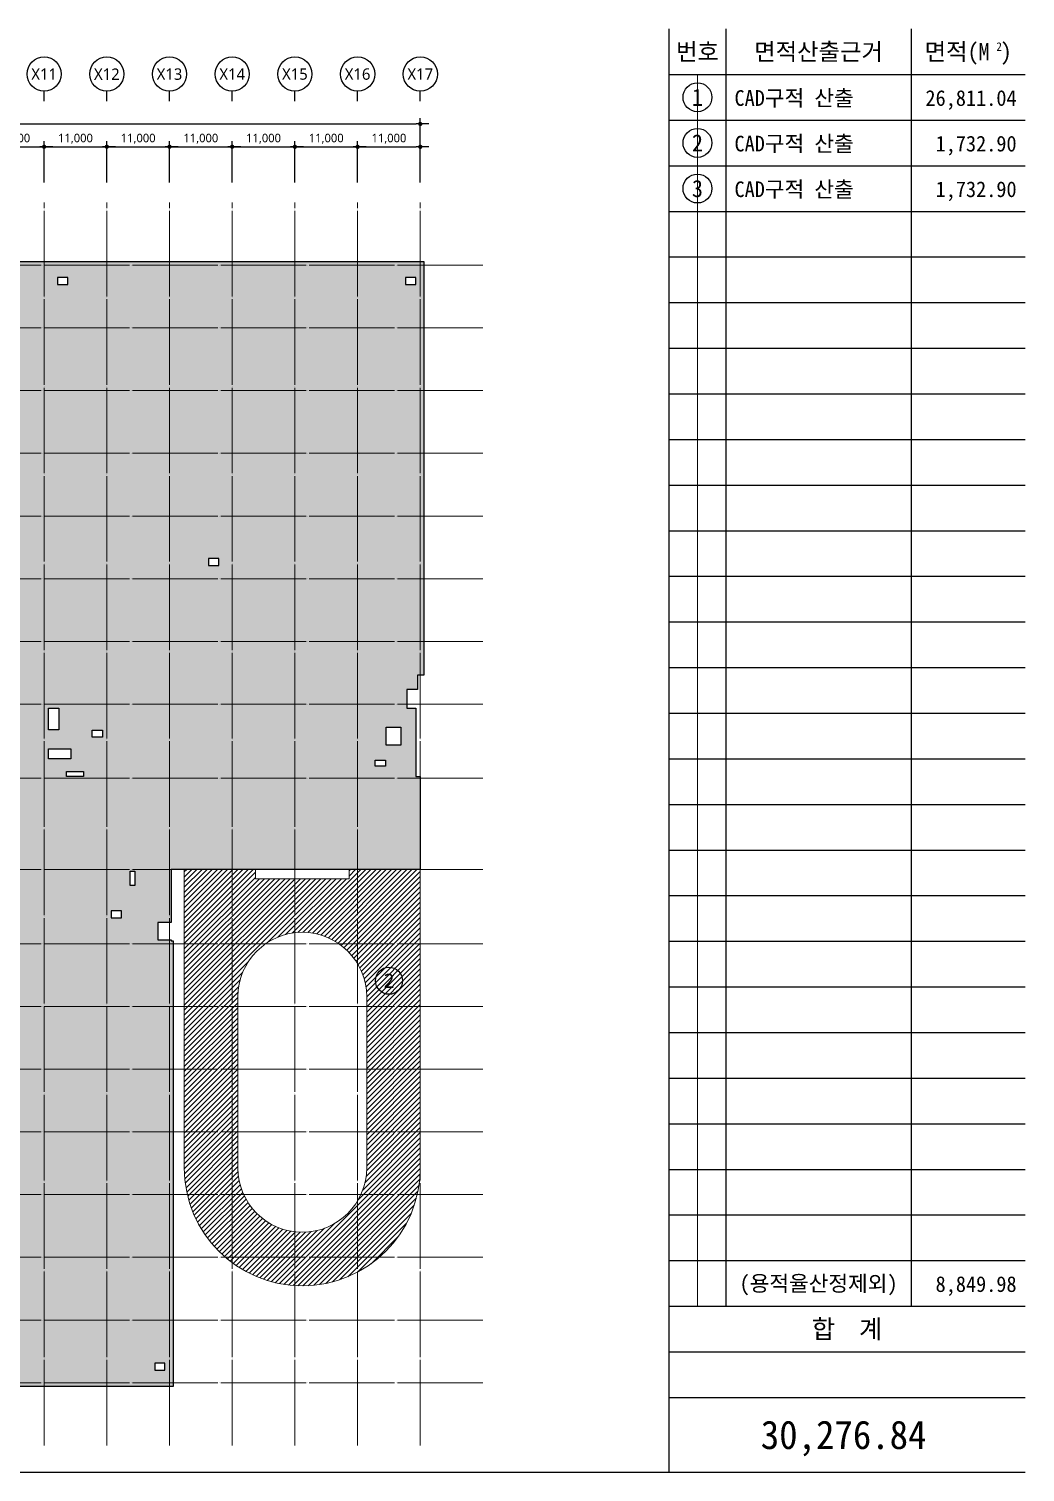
# Model space of a CAD drawing. Header units: millimetres. Extents: x 1877297 to 3504506, y 1389503 to 1925703.
# Drawn here: x 3261235 to 3436047, y 1672603 to 1925703 of the extents above; entities that cross this region are included whole.
import ezdxf
from ezdxf.enums import TextEntityAlignment as Align

# ---------------------------------------------------------------- set-up
doc = ezdxf.new("R2010")
doc.units = ezdxf.units.MM
doc.header["$LTSCALE"] = 5
doc.header["$MEASUREMENT"] = 0
doc.header["$PDSIZE"] = -10
doc.linetypes.add('CEN', pattern=[62, 60, -1, 0, -1])
doc.layers.get('0').update_dxf_attribs({"linetype": 'CONTINUOUS'})
doc.layers.get('Defpoints').update_dxf_attribs({"color": 153, "linetype": 'CONTINUOUS'})
for name, color, linetype, lineweight in [('A-AREA-LIN1', 4, 'CONTINUOUS', 25), ('A-AREA-LIN2', 6, 'CONTINUOUS', 20), ('A-AXIS-BUBL', 7, 'CONTINUOUS', 25), ('A-AXIS-LINE', 1, 'CEN', 15), ('A-DIMS', 7, 'CONTINUOUS', 25), ('A-MKXX-SYMB', 7, 'CONTINUOUS', 25), ('A-XXXX-HATC', 8, 'CONTINUOUS', 18), ('A-XXXX-TABL', 7, 'CONTINUOUS', 25), ('A-XXXX-TXT2', 3, 'CONTINUOUS', 25)]:
    doc.layers.add(name, color=color, linetype=linetype, lineweight=lineweight)
doc.layers.add('A-XXXX-NPLT', color=144, linetype='CONTINUOUS', lineweight=15, plot=False)
doc.layers.add('AA-AREA', color=7, linetype='CONTINUOUS')
doc.styles.add('HY울릉도L', font='')
doc.styles.add('돋움체', font='')
doc.styles.add('맑은고딕', font='malgun.ttf')
doc.styles.get('HY울릉도L').set_extended_font_data('HYwulM')
doc.styles.get('돋움체').set_extended_font_data('DotumChe')
doc.dimstyles.new('CDIM', dxfattribs={"dimtxt": 3, "dimasz": 1.5, "dimexe": 2, "dimexo": 1, "dimgap": 1, "dimtad": 1, "dimdec": 0, "dimrnd": 0.5, "dimzin": 0, "dimdsep": 32, "dimlunit": 6, "dimtxsty": 'HY울릉도L', "dimblk1": '_CIDOT', "dimblk2": '_CIDOT', "dimsah": 1, "dimcen": 5.5, "dimclrd": 2, "dimclre": 2, "dimclrt": 7, "dimadec": 0, "dimazin": 0, "dimtfac": 1, "dimtdec": 0, "dimtix": 1, "dimtmove": 2, "dimatfit": 1, "dimldrblk": '_CIDOT', "dimfxl": 1, "dimtolj": 1, "dimtzin": 0, "dimlwd": -1, "dimarcsym": 0})

# ---------------------------------------------------------------- blocks, each defined once
blk = doc.blocks.new('면적중심선')
at = {"layer": 'A-AXIS-LINE', "ltscale": 50}
for points in [[(786821, 1781471), (786821, 1999471)], [(797821, 1781471), (797821, 1999471)], [(808821, 1781471), (808821, 1999471)], [(819821, 1781471), (819821, 1999471)], [(830821, 1781471), (830821, 1999471)], [(841821, 1781471), (841821, 1999471)], [(852821, 1781471), (852821, 1999471)], [(863821, 1988471), (665821, 1988471)], [(863821, 1977471), (665821, 1977471)], [(863821, 1966471), (665821, 1966471)], [(863821, 1955471), (665821, 1955471)], [(863821, 1944471), (665821, 1944471)], [(863821, 1933471), (665821, 1933471)], [(863821, 1922471), (665821, 1922471)], [(863821, 1911471), (665821, 1911471)], [(863821, 1898471), (665821, 1898471)], [(863821, 1882471), (665821, 1882471)], [(863821, 1869471), (665821, 1869471)], [(863821, 1858471), (665821, 1858471)], [(863821, 1847471), (665821, 1847471)], [(863821, 1836471), (665821, 1836471)], [(863821, 1825471), (665821, 1825471)], [(863821, 1814471), (665821, 1814471)], [(863821, 1803471), (665821, 1803471)], [(863821, 1792471), (665821, 1792471)]]:
    blk.add_lwpolyline(points, dxfattribs=at)
blk = doc.blocks.new('_CIDOT')
at = {"color": 0, "linetype": 'ByBlock'}
blk.add_line((2, 0), (-1, 0), dxfattribs=at)
at = {"color": 0, "linetype": 'ByBlock', "const_width": 0.5}
blk.add_lwpolyline([(-0.25, 0, 1), (0.25, 0, 1)], format="xyb", close=True, dxfattribs=at)
blk = doc.blocks.new('*D31')
at = {"layer": 'A-DIMS', "lineweight": -2, "transparency": 16777216}
for p, q in [((225693, 255621), (225693, 262871)), ((236693, 255621), (236693, 262871))]:
    blk.add_line(p, q, dxfattribs=at)
at = {"layer": 'A-DIMS', "transparency": 16777216}
blk.add_line((226443, 261871), (235943, 261871), dxfattribs=at)
at = {"layer": 'Defpoints', "color": 0, "transparency": 16777216}
for p in [(236693, 261871), (225693, 255121), (236693, 255121)]:
    blk.add_point(p, dxfattribs=at)
at = {"layer": 'A-DIMS', "transparency": 16777216, "xscale": 750, "yscale": 750, "zscale": 750, "rotation": 180}
blk.add_blockref('_CIDOT', (225693, 261871), dxfattribs=at)
at = {"layer": 'A-DIMS', "transparency": 16777216, "xscale": 750, "yscale": 750, "zscale": 750}
blk.add_blockref('_CIDOT', (236693, 261871), dxfattribs=at)
at = {"layer": 'A-DIMS', "color": 3, "transparency": 16777216, "insert": (231193, 263275), "char_height": 1500, "attachment_point": 5, "style": '맑은고딕'}
blk.add_mtext('\\A1;11,000', dxfattribs=at)
blk = doc.blocks.new('*D32')
at = {"layer": 'A-DIMS', "lineweight": -2, "transparency": 16777216}
for p, q in [((236693, 255621), (236693, 262871)), ((247693, 255621), (247693, 262871))]:
    blk.add_line(p, q, dxfattribs=at)
at = {"layer": 'A-DIMS', "transparency": 16777216}
blk.add_line((237443, 261871), (246943, 261871), dxfattribs=at)
at = {"layer": 'Defpoints', "color": 0, "transparency": 16777216}
for p in [(247693, 261871), (236693, 255121), (247693, 255121)]:
    blk.add_point(p, dxfattribs=at)
at = {"layer": 'A-DIMS', "transparency": 16777216, "xscale": 750, "yscale": 750, "zscale": 750, "rotation": 180}
blk.add_blockref('_CIDOT', (236693, 261871), dxfattribs=at)
at = {"layer": 'A-DIMS', "transparency": 16777216, "xscale": 750, "yscale": 750, "zscale": 750}
blk.add_blockref('_CIDOT', (247693, 261871), dxfattribs=at)
at = {"layer": 'A-DIMS', "color": 3, "transparency": 16777216, "insert": (242193, 263275), "char_height": 1500, "attachment_point": 5, "style": '맑은고딕'}
blk.add_mtext('\\A1;11,000', dxfattribs=at)
blk = doc.blocks.new('*D33')
at = {"layer": 'A-DIMS', "lineweight": -2, "transparency": 16777216}
for p, q in [((247693, 255621), (247693, 262871)), ((258693, 255621), (258693, 262871))]:
    blk.add_line(p, q, dxfattribs=at)
at = {"layer": 'A-DIMS', "transparency": 16777216}
blk.add_line((248443, 261871), (257943, 261871), dxfattribs=at)
at = {"layer": 'Defpoints', "color": 0, "transparency": 16777216}
for p in [(258693, 261871), (247693, 255121), (258693, 255121)]:
    blk.add_point(p, dxfattribs=at)
at = {"layer": 'A-DIMS', "transparency": 16777216, "xscale": 750, "yscale": 750, "zscale": 750, "rotation": 180}
blk.add_blockref('_CIDOT', (247693, 261871), dxfattribs=at)
at = {"layer": 'A-DIMS', "transparency": 16777216, "xscale": 750, "yscale": 750, "zscale": 750}
blk.add_blockref('_CIDOT', (258693, 261871), dxfattribs=at)
at = {"layer": 'A-DIMS', "color": 3, "transparency": 16777216, "insert": (253193, 263275), "char_height": 1500, "attachment_point": 5, "style": '맑은고딕'}
blk.add_mtext('\\A1;11,000', dxfattribs=at)
blk = doc.blocks.new('*D34')
at = {"layer": 'A-DIMS', "lineweight": -2, "transparency": 16777216}
for p, q in [((258693, 255621), (258693, 262871)), ((269693, 255621), (269693, 262871))]:
    blk.add_line(p, q, dxfattribs=at)
at = {"layer": 'A-DIMS', "transparency": 16777216}
blk.add_line((259443, 261871), (268943, 261871), dxfattribs=at)
at = {"layer": 'Defpoints', "color": 0, "transparency": 16777216}
for p in [(269693, 261871), (258693, 255121), (269693, 255121)]:
    blk.add_point(p, dxfattribs=at)
at = {"layer": 'A-DIMS', "transparency": 16777216, "xscale": 750, "yscale": 750, "zscale": 750, "rotation": 180}
blk.add_blockref('_CIDOT', (258693, 261871), dxfattribs=at)
at = {"layer": 'A-DIMS', "transparency": 16777216, "xscale": 750, "yscale": 750, "zscale": 750}
blk.add_blockref('_CIDOT', (269693, 261871), dxfattribs=at)
at = {"layer": 'A-DIMS', "color": 3, "transparency": 16777216, "insert": (264193, 263275), "char_height": 1500, "attachment_point": 5, "style": '맑은고딕'}
blk.add_mtext('\\A1;11,000', dxfattribs=at)
blk = doc.blocks.new('*D35')
at = {"layer": 'A-DIMS', "lineweight": -2, "transparency": 16777216}
for p, q in [((269693, 255621), (269693, 262871)), ((280693, 255621), (280693, 262871))]:
    blk.add_line(p, q, dxfattribs=at)
at = {"layer": 'A-DIMS', "transparency": 16777216}
blk.add_line((270443, 261871), (279943, 261871), dxfattribs=at)
at = {"layer": 'Defpoints', "color": 0, "transparency": 16777216}
for p in [(280693, 261871), (269693, 255121), (280693, 255121)]:
    blk.add_point(p, dxfattribs=at)
at = {"layer": 'A-DIMS', "transparency": 16777216, "xscale": 750, "yscale": 750, "zscale": 750, "rotation": 180}
blk.add_blockref('_CIDOT', (269693, 261871), dxfattribs=at)
at = {"layer": 'A-DIMS', "transparency": 16777216, "xscale": 750, "yscale": 750, "zscale": 750}
blk.add_blockref('_CIDOT', (280693, 261871), dxfattribs=at)
at = {"layer": 'A-DIMS', "color": 3, "transparency": 16777216, "insert": (275193, 263275), "char_height": 1500, "attachment_point": 5, "style": '맑은고딕'}
blk.add_mtext('\\A1;11,000', dxfattribs=at)
blk = doc.blocks.new('*D36')
at = {"layer": 'A-DIMS', "lineweight": -2, "transparency": 16777216}
for p, q in [((280693, 255621), (280693, 262871)), ((291693, 255621), (291693, 262871))]:
    blk.add_line(p, q, dxfattribs=at)
at = {"layer": 'A-DIMS', "transparency": 16777216}
blk.add_line((281443, 261871), (290943, 261871), dxfattribs=at)
at = {"layer": 'Defpoints', "color": 0, "transparency": 16777216}
for p in [(291693, 261871), (280693, 255121), (291693, 255121)]:
    blk.add_point(p, dxfattribs=at)
at = {"layer": 'A-DIMS', "transparency": 16777216, "xscale": 750, "yscale": 750, "zscale": 750, "rotation": 180}
blk.add_blockref('_CIDOT', (280693, 261871), dxfattribs=at)
at = {"layer": 'A-DIMS', "transparency": 16777216, "xscale": 750, "yscale": 750, "zscale": 750}
blk.add_blockref('_CIDOT', (291693, 261871), dxfattribs=at)
at = {"layer": 'A-DIMS', "color": 3, "transparency": 16777216, "insert": (286193, 263275), "char_height": 1500, "attachment_point": 5, "style": '맑은고딕'}
blk.add_mtext('\\A1;11,000', dxfattribs=at)
blk = doc.blocks.new('*D37')
at = {"layer": 'A-DIMS', "lineweight": -2, "transparency": 16777216}
for p, q in [((126693, 255621), (126693, 266871)), ((302693, 255621), (302693, 266871))]:
    blk.add_line(p, q, dxfattribs=at)
at = {"layer": 'A-DIMS', "transparency": 16777216}
blk.add_line((127443, 265871), (301943, 265871), dxfattribs=at)
at = {"layer": 'Defpoints', "color": 0, "transparency": 16777216}
for p in [(302693, 265871), (126693, 255121), (302693, 255121)]:
    blk.add_point(p, dxfattribs=at)
at = {"layer": 'A-DIMS', "transparency": 16777216, "xscale": 750, "yscale": 750, "zscale": 750, "rotation": 180}
blk.add_blockref('_CIDOT', (126693, 265871), dxfattribs=at)
at = {"layer": 'A-DIMS', "transparency": 16777216, "xscale": 750, "yscale": 750, "zscale": 750}
blk.add_blockref('_CIDOT', (302693, 265871), dxfattribs=at)
at = {"layer": 'A-DIMS', "color": 3, "transparency": 16777216, "insert": (214693, 267275), "char_height": 1500, "attachment_point": 5, "style": '맑은고딕'}
blk.add_mtext('\\A1;176,000', dxfattribs=at)
blk = doc.blocks.new('*D38')
at = {"layer": 'A-DIMS', "lineweight": -2, "transparency": 16777216}
for p, q in [((291693, 255621), (291693, 262871)), ((302693, 255621), (302693, 262871))]:
    blk.add_line(p, q, dxfattribs=at)
at = {"layer": 'A-DIMS', "transparency": 16777216}
blk.add_line((292443, 261871), (301943, 261871), dxfattribs=at)
at = {"layer": 'Defpoints', "color": 0, "transparency": 16777216}
for p in [(302693, 261871), (291693, 255121), (302693, 255121)]:
    blk.add_point(p, dxfattribs=at)
at = {"layer": 'A-DIMS', "transparency": 16777216, "xscale": 750, "yscale": 750, "zscale": 750, "rotation": 180}
blk.add_blockref('_CIDOT', (291693, 261871), dxfattribs=at)
at = {"layer": 'A-DIMS', "transparency": 16777216, "xscale": 750, "yscale": 750, "zscale": 750}
blk.add_blockref('_CIDOT', (302693, 261871), dxfattribs=at)
at = {"layer": 'A-DIMS', "color": 3, "transparency": 16777216, "insert": (297193, 263275), "char_height": 1500, "attachment_point": 5, "style": '맑은고딕'}
blk.add_mtext('\\A1;11,000', dxfattribs=at)
blk = doc.blocks.new('면적산정틀')
at = {"layer": 'A-XXXX-NPLT'}
blk.add_line((2500, -8000), (2500, -224000), dxfattribs=at)
at = {"layer": 'A-XXXX-TABL'}
for p, q in [((-2500, 0), (-2500, -253100)), ((7500, 0), (7500, -224000)), ((40000, 0), (40000, -224000)), ((-2500, -8000), (60000, -8000)), ((-2500, -16000), (60000, -16000)), ((-2500, -24000), (60000, -24000)), ((-2500, -32000), (60000, -32000)), ((-2500, -40000), (60000, -40000)), ((-2500, -48000), (60000, -48000)), ((-2500, -56000), (60000, -56000)), ((-2500, -64000), (60000, -64000)), ((-2500, -72000), (60000, -72000)), ((-2500, -80000), (60000, -80000)), ((-2500, -88000), (60000, -88000)), ((-2500, -96000), (60000, -96000)), ((-2500, -104000), (60000, -104000)), ((-2500, -112000), (60000, -112000)), ((-2500, -120000), (60000, -120000)), ((-2500, -128000), (60000, -128000)), ((-2500, -136000), (60000, -136000)), ((-2500, -144000), (60000, -144000)), ((-2500, -152000), (60000, -152000)), ((-2500, -160000), (60000, -160000)), ((-2500, -168000), (60000, -168000)), ((-2500, -176000), (60000, -176000)), ((-2500, -184000), (60000, -184000)), ((-2500, -192000), (60000, -192000)), ((-2500, -200000), (60000, -200000)), ((-2500, -208000), (60000, -208000)), ((-2500, -216000), (60000, -216000))]:
    blk.add_line(p, q, dxfattribs=at)
at = {"layer": 'A-XXXX-TABL', "color": 2}
for p, q in [((-2500, -224000), (60000, -224000)), ((-2500, -232000), (60000, -232000)), ((-2500, -240000), (60000, -240000))]:
    blk.add_line(p, q, dxfattribs=at)
at = {"layer": 'A-XXXX-TXT2', "style": '돋움체'}
for s, height, p in [('번호', 3000, (2500, -4000)), ('면적산출근거', 3000, (23750, -4000)), ('면적(M )', 3000, (50000, -4000)), ('(용적율산정제외)', 2750, (23750, -220000)), ('합  계', 3250, (28750, -228000))]:
    blk.add_text(s, height=height, dxfattribs=at).set_placement(p, align=Align.MIDDLE_CENTER)
blk.add_text('2', height=1500, dxfattribs=at).set_placement((54948, -3856))
blk = doc.blocks.new('DIM(210222)')
for p, q in [((236693, 269870.6), (236693, 271620.6)), ((247693, 269870.6), (247693, 271620.6)), ((258693, 269870.6), (258693, 271620.6)), ((269693, 269870.6), (269693, 271620.6)), ((280693, 269870.6), (280693, 271620.6)), ((291693, 269870.6), (291693, 271620.6)), ((302693, 269870.6), (302693, 271620.6))]:
    blk.add_line(p, q)
at = {"layer": 'A-AXIS-BUBL', "ltscale": 0.2}
for centre in [(236693, 274620.6), (247693, 274620.6), (258693, 274620.6), (269693, 274620.6), (280693, 274620.6), (291693, 274620.6), (302693, 274620.6)]:
    blk.add_circle(centre, 3000, dxfattribs=at)
at = {"layer": 'A-XXXX-TXT2', "ltscale": 0.2, "style": '맑은고딕'}
for s, p in [('X11', (236693, 274620.6)), ('X12', (247693, 274620.6)), ('X13', (258693, 274620.6)), ('X14', (269693, 274620.6)), ('X15', (280693, 274620.6)), ('X16', (291693, 274620.6)), ('X17', (302693, 274620.6))]:
    blk.add_text(s, height=2000, dxfattribs=at).set_placement(p, align=Align.MIDDLE)
at = {"layer": 'A-DIMS'}
for p1, p2, distance, picture, middle in [((126693, 255120.6), (302693, 255120.6), 10750, '*D37', (214693, 267275.5)), ((225693, 255120.6), (236693, 255120.6), 6750, '*D31', (231193, 263275.5)), ((236693, 255120.6), (247693, 255120.6), 6750, '*D32', (242193, 263275.5)), ((247693, 255120.6), (258693, 255120.6), 6750, '*D33', (253193, 263275.5)), ((258693, 255120.6), (269693, 255120.6), 6750, '*D34', (264193, 263275.5)), ((269693, 255120.6), (280693, 255120.6), 6750, '*D35', (275193, 263275.5)), ((280693, 255120.6), (291693, 255120.6), 6750, '*D36', (286193, 263275.5)), ((291693, 255120.6), (302693, 255120.6), 6750, '*D38', (297193, 263275.5))]:
    dim = blk.add_aligned_dim(p1=p1, p2=p2, distance=distance, dimstyle='CDIM', override={"dimscale": 500, "dimtxsty": '맑은고딕', "dimclrd": 256, "dimclre": 256, "dimclrt": 3}, dxfattribs=at)
    dim.commit()
    dim.dimension.update_dxf_attribs({"geometry": picture, "text_midpoint": middle})

msp = doc.modelspace()

# ---------------------------------------------------------------- hatches: boundary and pattern name
at = {"layer": 'A-XXXX-HATC'}
h = msp.add_hatch(color=256, dxfattribs=at)
h.dxf.hatch_style = 1
h.paths.add_polyline_path([(3329915.1, 1794573.4), (3329115.1, 1794573.4), (3329115.1, 1806553.4), (3327565.1, 1806553.4), (3327565.1, 1809823.4), (3329415.1, 1809823.4), (3329415.1, 1812373.4), (3330565.1, 1812373.4), (3330565.1, 1884923.4), (3197265.1, 1884923.4), (3197265.1, 1806773.4), (3197615.1, 1806773.4), (3197615.1, 1806583.4), (3199990.1, 1806583.4), (3199990.1, 1803548.4), (3197615.1, 1803548.4), (3197615.1, 1794273.4), (3153915.1, 1794273.4), (3153915.1, 1777973.4), (3154715.1, 1777973.4), (3154715.1, 1765993.4), (3156265.1, 1765993.4), (3156265.1, 1762723.4), (3154415.1, 1762723.4), (3154415.1, 1760173.4), (3153265.1, 1760173.4), (3153265.1, 1687623.4), (3286565.1, 1687623.4), (3286565.1, 1765773.4), (3286215.1, 1765773.4), (3286215.1, 1765963.4), (3283840.1, 1765963.4), (3283840.1, 1768998.4), (3286215.1, 1768998.4), (3286215.1, 1778273.4), (3329915.1, 1778273.4)])
h.paths.add_polyline_path([(3264665.1, 1797698.4), (3264665.1, 1799448.4), (3268590.1, 1799448.4), (3268590.1, 1797698.4)], flags=16)
h.paths.add_polyline_path([(3267840.1, 1794573.4), (3267840.1, 1795473.4), (3270840.1, 1795473.4), (3270840.1, 1794573.4)], flags=16)
h.paths.add_polyline_path([(3264665.1, 1802748.4), (3264665.1, 1806573.4), (3266490.1, 1806573.4), (3266490.1, 1802748.4)], flags=16)
h.paths.add_polyline_path([(3272365.1, 1801498.4), (3272365.1, 1802723.4), (3274165.1, 1802723.4), (3274165.1, 1801498.4)], flags=16)
h.paths.add_polyline_path([(3275665.1, 1771048.4), (3277465.1, 1771048.4), (3277465.1, 1769823.4), (3275665.1, 1769823.4)], flags=16)
h.paths.add_polyline_path([(3278990.1, 1777973.4), (3279815.1, 1777973.4), (3279815.1, 1775473.4), (3278990.1, 1775473.4)], flags=16)
h.paths.add_polyline_path([(3219165.1, 1774848.4), (3219165.1, 1773098.4), (3215240.1, 1773098.4), (3215240.1, 1774848.4)], flags=16)
h.paths.add_polyline_path([(3216290.1, 1777973.4), (3216290.1, 1777073.4), (3212990.1, 1777073.4), (3212990.1, 1777973.4)], flags=16)
h.paths.add_polyline_path([(3219165.1, 1769798.4), (3219165.1, 1765973.4), (3217340.1, 1765973.4), (3217340.1, 1769798.4)], flags=16)
h.paths.add_polyline_path([(3211465.1, 1771048.4), (3211465.1, 1769823.4), (3209665.1, 1769823.4), (3209665.1, 1771048.4)], flags=16)
h.paths.add_polyline_path([(3208165.1, 1801498.4), (3206365.1, 1801498.4), (3206365.1, 1802723.4), (3208165.1, 1802723.4)], flags=16)
h.paths.add_polyline_path([(3204840.1, 1794573.4), (3204015.1, 1794573.4), (3204015.1, 1797073.4), (3204840.1, 1797073.4)], flags=16)
h.paths.add_polyline_path([(3248765.1, 1740923.4), (3250565.1, 1740923.4), (3250565.1, 1739698.4), (3248765.1, 1739698.4)], flags=16)
h.paths.add_polyline_path([(3235065.1, 1831623.4), (3233265.1, 1831623.4), (3233265.1, 1832848.4), (3235065.1, 1832848.4)], flags=16)
h.paths.add_polyline_path([(3292765.1, 1831623.4), (3292765.1, 1832848.4), (3294565.1, 1832848.4), (3294565.1, 1831623.4)], flags=16)
h.paths.add_polyline_path([(3191065.1, 1740923.4), (3191065.1, 1739698.4), (3189265.1, 1739698.4), (3189265.1, 1740923.4)], flags=16)
h.paths.add_polyline_path([(3321990.1, 1796423.4), (3321990.1, 1797473.4), (3323840.1, 1797473.4), (3323840.1, 1796423.4)], flags=16)
h.paths.add_polyline_path([(3323915.1, 1800098.4), (3323915.1, 1803248.4), (3326490.1, 1803248.4), (3326490.1, 1800098.4)], flags=16)
h.paths.add_polyline_path([(3161840.1, 1776123.4), (3161840.1, 1775073.4), (3159990.1, 1775073.4), (3159990.1, 1776123.4)], flags=16)
h.paths.add_polyline_path([(3159915.1, 1772448.4), (3159915.1, 1769298.4), (3157340.1, 1769298.4), (3157340.1, 1772448.4)], flags=16)
h.paths.add_polyline_path([(3266265.1, 1880848.4), (3266265.1, 1882073.4), (3268065.1, 1882073.4), (3268065.1, 1880848.4)], flags=16)
h.paths.add_polyline_path([(3217565.1, 1691698.4), (3217565.1, 1690473.4), (3215765.1, 1690473.4), (3215765.1, 1691698.4)], flags=16)
h.paths.add_polyline_path([(3283315.1, 1691698.4), (3285115.1, 1691698.4), (3285115.1, 1690473.4), (3283315.1, 1690473.4)], flags=16)
h.paths.add_polyline_path([(3200515.1, 1880848.4), (3198715.1, 1880848.4), (3198715.1, 1882073.4), (3200515.1, 1882073.4)], flags=16)
h.paths.add_polyline_path([(3327315.1, 1880848.4), (3327315.1, 1882073.4), (3329115.1, 1882073.4), (3329115.1, 1880848.4)], flags=16)
h.paths.add_polyline_path([(3156515.1, 1691698.4), (3156515.1, 1690473.4), (3154715.1, 1690473.4), (3154715.1, 1691698.4)], flags=16)
h = msp.add_hatch(dxfattribs=at)
h.set_pattern_fill('ANSI31', color=251, scale=200)
h.set_pattern_definition([(45, (-1857646, 658445.63), (-449.012806, 449.012806), [])])
h.paths.add_polyline_path([(3329915.1, 1778273.4), (3317415.1, 1778273.4), (3317415.1, 1776673.4), (3301015.1, 1776673.4), (3301015.1, 1778273.4), (3288515.1, 1778273.4), (3288515.1, 1725973.4, 0.41421356), (3309215.1, 1705273.4, 0.41421356), (3329915.1, 1725973.4)])
h.paths.add_polyline_path([(3297915.1, 1755973.4, -0.41421356), (3309215.1, 1767273.4, -0.41421356), (3320515.1, 1755973.4), (3320515.1, 1725973.4, -0.41421356), (3309215.1, 1714673.4, -0.41421356), (3297915.1, 1725973.4)], flags=16)
h.paths.add_polyline_path([(3195315.1, 1846573.4, 0.41421356), (3174615.1, 1867273.4, 0.41421356), (3153915.1, 1846573.4), (3153915.1, 1794273.4), (3166415.1, 1794273.4), (3166415.1, 1795873.4), (3182815.1, 1795873.4), (3182815.1, 1794273.4), (3195315.1, 1794273.4)])
h.paths.add_polyline_path([(3174615.1, 1805273.4, -0.41421356), (3163315.1, 1816573.4), (3163315.1, 1846573.4, -0.41421356), (3174615.1, 1857873.4, -0.41421356), (3185915.1, 1846573.4), (3185915.1, 1816573.4, -0.41421356)], flags=16)

# ---------------------------------------------------------------- linework, layer by layer
at = {"layer": 'A-AREA-LIN1'}
msp.add_lwpolyline([(3197265.1, 1884923.4), (3330565.1, 1884923.4), (3330565.1, 1812373.4), (3329415.1, 1812373.4), (3329415.1, 1809823.4), (3327565.1, 1809823.4), (3327565.1, 1806553.4), (3329115.1, 1806553.4), (3329115.1, 1794573.4), (3329915.1, 1794573.4), (3329915.1, 1778273.4), (3286215.1, 1778273.4), (3286215.1, 1768998.4), (3283840.1, 1768998.4), (3283840.1, 1765963.4), (3286215.1, 1765963.4), (3286215.1, 1765773.4), (3286565.1, 1765773.4), (3286565.1, 1687623.4), (3153265.1, 1687623.4)], dxfattribs=at)
for points in [[(3268065.1, 1882073.4), (3266265.1, 1882073.4), (3266265.1, 1880848.4), (3268065.1, 1880848.4)], [(3329115.1, 1882073.4), (3327315.1, 1882073.4), (3327315.1, 1880848.4), (3329115.1, 1880848.4)], [(3294565.1, 1832848.4), (3292765.1, 1832848.4), (3292765.1, 1831623.4), (3294565.1, 1831623.4)], [(3264665.1, 1806573.4), (3266490.1, 1806573.4), (3266490.1, 1802748.4), (3264665.1, 1802748.4)], [(3272365.1, 1802723.4), (3274165.1, 1802723.4), (3274165.1, 1801498.4), (3272365.1, 1801498.4)], [(3326490.1, 1800098.4), (3323915.1, 1800098.4), (3323915.1, 1803248.4), (3326490.1, 1803248.4)], [(3264665.1, 1799448.4), (3268590.1, 1799448.4), (3268590.1, 1797698.4), (3264665.1, 1797698.4)], [(3323840.1, 1796423.4), (3321990.1, 1796423.4), (3321990.1, 1797473.4), (3323840.1, 1797473.4)], [(3267840.1, 1795473.4), (3270840.1, 1795473.4), (3270840.1, 1794573.4), (3267840.1, 1794573.4)], [(3278990.1, 1777973.4), (3279815.1, 1777973.4), (3279815.1, 1775473.4), (3278990.1, 1775473.4)], [(3277465.1, 1771048.4), (3275665.1, 1771048.4), (3275665.1, 1769823.4), (3277465.1, 1769823.4)], [(3283315.1, 1690473.4), (3285115.1, 1690473.4), (3285115.1, 1691698.4), (3283315.1, 1691698.4)]]:
    msp.add_lwpolyline(points, close=True, dxfattribs=at)
at = {"layer": 'A-AREA-LIN2'}
msp.add_lwpolyline([(3317415.1, 1778273.4), (3329915.1, 1778273.4), (3329915.1, 1725973.4, -0.41421356), (3309215.1, 1705273.4, -0.41421356), (3288515.1, 1725973.4), (3288515.1, 1778273.4), (3301015.1, 1778273.4), (3301015.1, 1776673.4), (3317415.1, 1776673.4)], format="xyb", close=True, dxfattribs=at)
msp.add_lwpolyline([(3320515.1, 1755973.4), (3320515.1, 1725973.4, -0.41421356), (3309215.1, 1714673.4, -0.41421356), (3297915.1, 1725973.4), (3297915.1, 1755973.4, -0.41421356), (3309215.1, 1767273.4, -0.41421356), (3320515.1, 1755973.4, -1)], format="xyb", dxfattribs=at)
at = {"layer": 'A-MKXX-SYMB'}
for centre in [(3378547, 1913702.8), (3378547, 1905702.8), (3378547, 1897702.8)]:
    msp.add_circle(centre, 2530.8, dxfattribs=at)
at = {"layer": 'A-XXXX-TABL'}
msp.add_line((2717297, 1672602.8), (3436047, 1672602.8), dxfattribs=at)
at = {"layer": 'AA-AREA', "ltscale": 0.2}
msp.add_circle((3324415.1, 1758773.4), 2373.1, dxfattribs=at)

# ---------------------------------------------------------------- block references
for name, p in [('면적산정틀', (3376047, 1925702.8)), ('DIM(210222)', (3027222, 1643152.8)), ('면적중심선', (2477094, -104197.1))]:
    msp.add_blockref(name, p)

# ---------------------------------------------------------------- texts
at = {"layer": 'A-XXXX-TXT2', "style": '돋움체'}
for s, height, p in [('1', 3000, (3378547, 1913702.8)), ('2', 3000, (3378547, 1905702.8)), ('3', 3000, (3378547, 1897702.8)), ('30,276.84', 5000, (3404200, 1679152.8))]:
    msp.add_text(s, height=height, dxfattribs=at).set_placement(p, align=Align.MIDDLE_CENTER)
for p in [(3385047, 1912202.8), (3385047, 1904202.8), (3385047, 1896202.8)]:
    msp.add_text('CAD구적 산출', height=2750, dxfattribs=at).set_placement(p)
for s, p in [('26,811.04', (3434547, 1912202.8)), ('1,732.90', (3434547, 1904202.8)), ('1,732.90', (3434547, 1896202.8)), ('8,849.98', (3434547, 1704202.8))]:
    msp.add_text(s, height=2750, dxfattribs=at).set_placement(p, align=Align.RIGHT)
at = {"layer": 'A-XXXX-TXT2', "style": '맑은고딕'}
msp.add_text('2', height=2500, dxfattribs=at).set_placement((3324415.1, 1758773.4), align=Align.MIDDLE)

doc.saveas('drawing.dxf')
